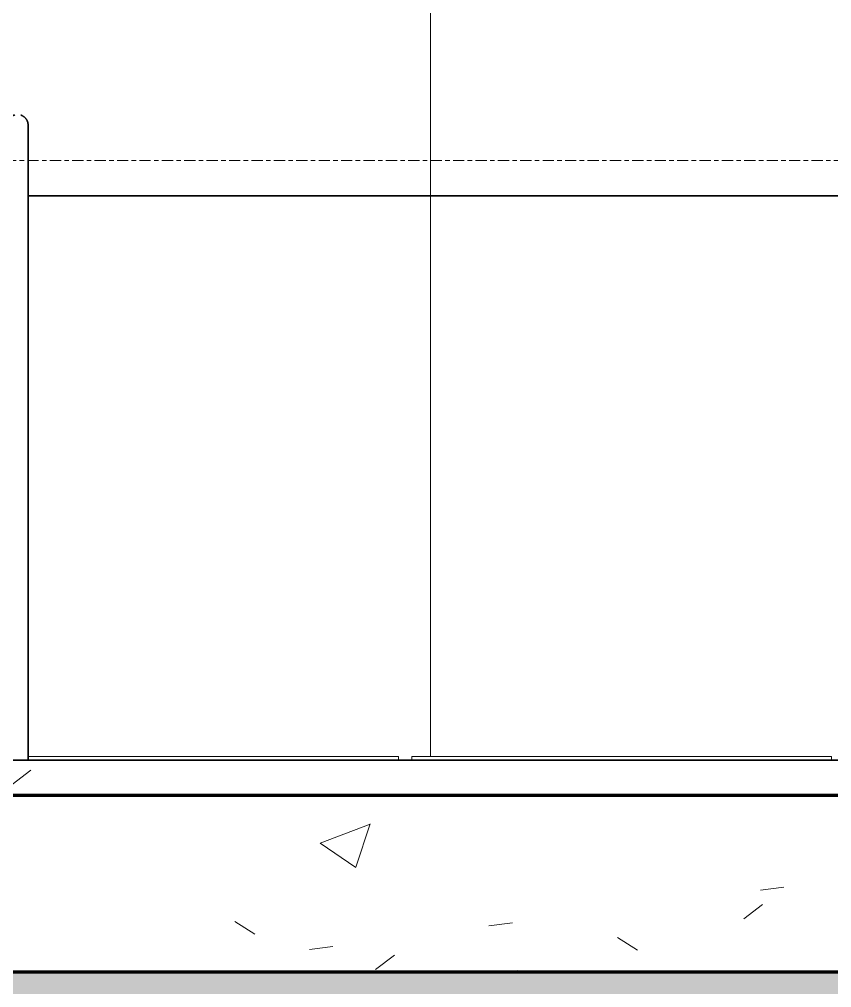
# Model space of a CAD drawing. Header units: millimetres. Extents: x -153298 to 620751, y -313239 to 250031.
# Drawn here: x 93585 to 94737, y -295319 to -293947 of the extents above; entities that cross this region are included whole.
import ezdxf

# ---------------------------------------------------------------- set-up
doc = ezdxf.new("R2010")
doc.units = ezdxf.units.MM
doc.linetypes.add('Centre', pattern=[31.75, 6.35, -4.7625, 15.875, -4.7625])
for name, color, linetype, lineweight in [('A-DETL-GENF', 2, 'Continuous', 35), ('A-DETL-THIN', 1, 'Continuous', 25), ('A-FLOR-FNSH', 2, 'Continuous', 70), ('A-FLOR-LEVL', 3, 'Continuous', 35), ('A-FLOR-PATT', 1, 'Continuous', 70), ('A-GENM', 1, 'Continuous', 9), ('A-WALL-PATT', 1, 'Continuous', 35), ('C-PRKG', 2, 'Continuous', 35), ('C-PRKG-HDLN', 2, 'Continuous', 9), ('WALL-E', 2, 'Continuous', 35)]:
    doc.layers.add(name, color=color, linetype=linetype, lineweight=lineweight)
pattern_1 = [(50, (108217.3, -305821.75), (728.737, -63.756), [76.2, -838.2]), (355, (108217.3, -305821.75), (-140.972, 764.228), [60.96, -670.56]), (100.451, (108278, -305827.1), (587.77, 700.467), [64.76, -712.36]), (46.184, (108217.3, -305618.55), (1084.316, -168.17), [114.3, -1257.3]), (96.636, (108307.7, -305632.6), (949.61, 989.71), [97.14, -1068.54]), (351.184, (108217.3, -305618.6), (949.62, 989.7), [91.44, -1005.84]), (21, (108318.9, -305669.35), (606.458, -409.06), [76.2, -838.2]), (326, (108318.9, -305669.35), (247.208, 736.753), [60.96, -670.56]), (71.451, (108369.44, -305703.44), (853.668, 327.685), [64.76, -712.36]), (37.5, (108217.3, -305821.75), (12.3547, 338.22), [33.528, -628.904, 33.528, -647.192, -673.1]), (37.5, (108217.3, -305821.75), (12.3547, 338.22), [-1343.152, 33.528, -639.572]), (7.5, (108217.3, -305821.75), (267.279, 400.722), [33.528, -354.584, 33.528, -613.664, -256.54]), (7.5, (108217.3, -305821.75), (267.279, 400.722), [-1035.304, 33.528, -223.012]), (327.5, (107990.73, -305821.75), (542.3633, -22.9153), [33.528, -220.472, 33.528, -758.952, -1051.56]), (327.5, (107990.73, -305821.75), (542.3633, -22.9153), [-1046.48, 33.528, -1018.032]), (317.5, (107889.13, -305821.75), (592.517, 101.707), [33.528, -296.672, 33.528, -492.76, -746.76]), (317.5, (107889.13, -305821.75), (592.517, 101.707), [-856.488, 33.528, -713.232])]

# ---------------------------------------------------------------- blocks, each defined once
blk = doc.blocks.new('DPA_Drainage Gutter_Landscape_Type A - DPA_Drainage Gutter_Landscape_Type A-17275574-2120-01 ENTRANCE 1 SECTION A')
at = {"layer": 'A-GENM'}
for p, q in [((-889652.4, 101455), (-889127.3, 101455)), ((-889652.4, 101455), (-889648.3, 101455)), ((-889648.3, 101455), (-889652.4, 101455)), ((-889652.4, 101455), (-889648.3, 101455)), ((-889648.3, 101455), (-889652.4, 101455)), ((-889134.3, 101455), (-889652.4, 101455)), ((-889652.4, 101455), (-889134.3, 101455)), ((-889134.3, 101455), (-889652.4, 101455)), ((-889641.3, 101455), (-889628.3, 101455)), ((-889628.3, 101455), (-889641.3, 101455)), ((-889641.3, 101455), (-889628.3, 101455)), ((-889628.3, 101455), (-889641.3, 101455)), ((-889621.3, 101455), (-889608.3, 101455)), ((-889608.3, 101455), (-889621.3, 101455)), ((-889621.3, 101455), (-889608.3, 101455)), ((-889608.3, 101455), (-889621.3, 101455)), ((-889601.3, 101455), (-889588.3, 101455)), ((-889588.3, 101455), (-889601.3, 101455)), ((-889601.3, 101455), (-889588.3, 101455)), ((-889588.3, 101455), (-889601.3, 101455)), ((-889581.3, 101455), (-889568.3, 101455)), ((-889568.3, 101455), (-889581.3, 101455)), ((-889581.3, 101455), (-889568.3, 101455)), ((-889568.3, 101455), (-889581.3, 101455)), ((-889561.3, 101455), (-889548.3, 101455)), ((-889548.3, 101455), (-889561.3, 101455)), ((-889561.3, 101455), (-889548.3, 101455)), ((-889548.3, 101455), (-889561.3, 101455)), ((-889541.3, 101455), (-889528.3, 101455)), ((-889528.3, 101455), (-889541.3, 101455)), ((-889541.3, 101455), (-889528.3, 101455)), ((-889528.3, 101455), (-889541.3, 101455)), ((-889521.3, 101455), (-889508.3, 101455)), ((-889508.3, 101455), (-889521.3, 101455)), ((-889521.3, 101455), (-889508.3, 101455)), ((-889508.3, 101455), (-889521.3, 101455)), ((-889501.3, 101455), (-889488.3, 101455)), ((-889488.3, 101455), (-889501.3, 101455)), ((-889501.3, 101455), (-889488.3, 101455)), ((-889488.3, 101455), (-889501.3, 101455)), ((-889481.3, 101455), (-889468.3, 101455)), ((-889468.3, 101455), (-889481.3, 101455)), ((-889481.3, 101455), (-889468.3, 101455)), ((-889468.3, 101455), (-889481.3, 101455)), ((-889461.3, 101455), (-889448.3, 101455)), ((-889448.3, 101455), (-889461.3, 101455)), ((-889461.3, 101455), (-889448.3, 101455)), ((-889448.3, 101455), (-889461.3, 101455)), ((-889441.3, 101455), (-889428.3, 101455)), ((-889428.3, 101455), (-889441.3, 101455)), ((-889441.3, 101455), (-889428.3, 101455)), ((-889428.3, 101455), (-889441.3, 101455)), ((-889421.3, 101455), (-889408.3, 101455)), ((-889408.3, 101455), (-889421.3, 101455)), ((-889421.3, 101455), (-889408.3, 101455)), ((-889408.3, 101455), (-889421.3, 101455)), ((-889401.3, 101455), (-889388.3, 101455)), ((-889388.3, 101455), (-889401.3, 101455)), ((-889401.3, 101455), (-889388.3, 101455)), ((-889388.3, 101455), (-889401.3, 101455)), ((-889381.3, 101455), (-889368.3, 101455)), ((-889368.3, 101455), (-889381.3, 101455)), ((-889381.3, 101455), (-889368.3, 101455)), ((-889368.3, 101455), (-889381.3, 101455)), ((-889361.3, 101455), (-889348.3, 101455)), ((-889348.3, 101455), (-889361.3, 101455)), ((-889361.3, 101455), (-889348.3, 101455)), ((-889348.3, 101455), (-889361.3, 101455)), ((-889341.3, 101455), (-889328.3, 101455)), ((-889328.3, 101455), (-889341.3, 101455)), ((-889341.3, 101455), (-889328.3, 101455)), ((-889328.3, 101455), (-889341.3, 101455)), ((-889321.3, 101455), (-889308.3, 101455)), ((-889308.3, 101455), (-889321.3, 101455)), ((-889321.3, 101455), (-889308.3, 101455)), ((-889308.3, 101455), (-889321.3, 101455)), ((-889301.3, 101455), (-889288.3, 101455)), ((-889288.3, 101455), (-889301.3, 101455)), ((-889301.3, 101455), (-889288.3, 101455)), ((-889288.3, 101455), (-889301.3, 101455)), ((-889281.3, 101455), (-889268.3, 101455)), ((-889268.3, 101455), (-889281.3, 101455)), ((-889281.3, 101455), (-889268.3, 101455)), ((-889268.3, 101455), (-889281.3, 101455)), ((-889261.3, 101455), (-889248.3, 101455)), ((-889248.3, 101455), (-889261.3, 101455)), ((-889261.3, 101455), (-889248.3, 101455)), ((-889248.3, 101455), (-889261.3, 101455)), ((-889241.3, 101455), (-889228.3, 101455)), ((-889228.3, 101455), (-889241.3, 101455)), ((-889241.3, 101455), (-889228.3, 101455)), ((-889228.3, 101455), (-889241.3, 101455)), ((-889221.3, 101455), (-889208.3, 101455)), ((-889208.3, 101455), (-889221.3, 101455)), ((-889221.3, 101455), (-889208.3, 101455)), ((-889208.3, 101455), (-889221.3, 101455)), ((-889201.3, 101455), (-889188.3, 101455)), ((-889188.3, 101455), (-889201.3, 101455)), ((-889201.3, 101455), (-889188.3, 101455)), ((-889188.3, 101455), (-889201.3, 101455)), ((-889181.3, 101455), (-889168.3, 101455)), ((-889168.3, 101455), (-889181.3, 101455)), ((-889181.3, 101455), (-889168.3, 101455)), ((-889168.3, 101455), (-889181.3, 101455)), ((-889161.3, 101455), (-889148.3, 101455)), ((-889148.3, 101455), (-889161.3, 101455)), ((-889161.3, 101455), (-889148.3, 101455)), ((-889148.3, 101455), (-889161.3, 101455)), ((-889141.3, 101455), (-889134.3, 101455)), ((-889134.3, 101455), (-889141.3, 101455)), ((-889141.3, 101455), (-889134.3, 101455)), ((-889134.3, 101455), (-889141.3, 101455)), ((-889127.3, 101450), (-889127.3, 101455)), ((-889108.5, 101455), (-888513.5, 101455)), ((-889108.5, 101450), (-889108.5, 101455)), ((-889101.5, 101455), (-889094.5, 101455)), ((-889094.5, 101455), (-889101.5, 101455)), ((-889101.5, 101455), (-889094.5, 101455)), ((-889094.5, 101455), (-889101.5, 101455)), ((-888520.5, 101455), (-889101.5, 101455)), ((-889101.5, 101455), (-888520.5, 101455)), ((-888520.5, 101455), (-889101.5, 101455)), ((-889087.5, 101455), (-889074.5, 101455)), ((-889074.5, 101455), (-889087.5, 101455)), ((-889087.5, 101455), (-889074.5, 101455)), ((-889074.5, 101455), (-889087.5, 101455)), ((-889067.5, 101455), (-889054.5, 101455)), ((-889054.5, 101455), (-889067.5, 101455)), ((-889067.5, 101455), (-889054.5, 101455)), ((-889054.5, 101455), (-889067.5, 101455)), ((-889047.5, 101455), (-889034.5, 101455)), ((-889034.5, 101455), (-889047.5, 101455)), ((-889047.5, 101455), (-889034.5, 101455)), ((-889034.5, 101455), (-889047.5, 101455)), ((-889027.5, 101455), (-889014.5, 101455)), ((-889014.5, 101455), (-889027.5, 101455)), ((-889027.5, 101455), (-889014.5, 101455)), ((-889014.5, 101455), (-889027.5, 101455)), ((-889007.5, 101455), (-888994.5, 101455)), ((-888994.5, 101455), (-889007.5, 101455)), ((-889007.5, 101455), (-888994.5, 101455)), ((-888994.5, 101455), (-889007.5, 101455)), ((-888987.5, 101455), (-888974.5, 101455)), ((-888974.5, 101455), (-888987.5, 101455)), ((-888987.5, 101455), (-888974.5, 101455)), ((-888974.5, 101455), (-888987.5, 101455)), ((-888967.5, 101455), (-888954.5, 101455)), ((-888954.5, 101455), (-888967.5, 101455)), ((-888967.5, 101455), (-888954.5, 101455)), ((-888954.5, 101455), (-888967.5, 101455)), ((-888947.5, 101455), (-888934.5, 101455)), ((-888934.5, 101455), (-888947.5, 101455)), ((-888947.5, 101455), (-888934.5, 101455)), ((-888934.5, 101455), (-888947.5, 101455)), ((-888927.5, 101455), (-888914.5, 101455)), ((-888914.5, 101455), (-888927.5, 101455)), ((-888927.5, 101455), (-888914.5, 101455)), ((-888914.5, 101455), (-888927.5, 101455)), ((-888907.5, 101455), (-888894.5, 101455)), ((-888894.5, 101455), (-888907.5, 101455)), ((-888907.5, 101455), (-888894.5, 101455)), ((-888894.5, 101455), (-888907.5, 101455)), ((-888887.5, 101455), (-888874.5, 101455)), ((-888874.5, 101455), (-888887.5, 101455)), ((-888887.5, 101455), (-888874.5, 101455)), ((-888874.5, 101455), (-888887.5, 101455)), ((-888867.5, 101455), (-888855.4, 101455)), ((-888855.4, 101455), (-888867.5, 101455)), ((-888867.5, 101455), (-888855.4, 101455)), ((-888855.4, 101455), (-888867.5, 101455)), ((-888847.5, 101455), (-888834.5, 101455)), ((-888834.5, 101455), (-888847.5, 101455)), ((-888847.5, 101455), (-888834.5, 101455)), ((-888834.5, 101455), (-888847.5, 101455)), ((-888827.5, 101455), (-888814.5, 101455)), ((-888814.5, 101455), (-888827.5, 101455)), ((-888827.5, 101455), (-888814.5, 101455)), ((-888814.5, 101455), (-888827.5, 101455)), ((-888807.5, 101455), (-888794.5, 101455)), ((-888794.5, 101455), (-888807.5, 101455)), ((-888807.5, 101455), (-888794.5, 101455)), ((-888794.5, 101455), (-888807.5, 101455)), ((-888787.5, 101455), (-888774.5, 101455)), ((-888774.5, 101455), (-888787.5, 101455)), ((-888787.5, 101455), (-888774.5, 101455)), ((-888774.5, 101455), (-888787.5, 101455)), ((-888767.5, 101455), (-888754.5, 101455)), ((-888754.5, 101455), (-888767.5, 101455)), ((-888767.5, 101455), (-888754.5, 101455)), ((-888754.5, 101455), (-888767.5, 101455)), ((-888747.5, 101455), (-888734.5, 101455)), ((-888734.5, 101455), (-888747.5, 101455)), ((-888747.5, 101455), (-888734.5, 101455)), ((-888734.5, 101455), (-888747.5, 101455)), ((-888727.5, 101455), (-888714.5, 101455)), ((-888714.5, 101455), (-888727.5, 101455)), ((-888727.5, 101455), (-888714.5, 101455)), ((-888714.5, 101455), (-888727.5, 101455)), ((-888707.5, 101455), (-888694.5, 101455)), ((-888694.5, 101455), (-888707.5, 101455)), ((-888707.5, 101455), (-888694.5, 101455)), ((-888694.5, 101455), (-888707.5, 101455)), ((-888687.5, 101455), (-888674.5, 101455)), ((-888674.5, 101455), (-888687.5, 101455)), ((-888687.5, 101455), (-888674.5, 101455)), ((-888674.5, 101455), (-888687.5, 101455)), ((-888667.5, 101455), (-888654.5, 101455)), ((-888654.5, 101455), (-888667.5, 101455)), ((-888667.5, 101455), (-888654.5, 101455)), ((-888654.5, 101455), (-888667.5, 101455)), ((-888647.5, 101455), (-888634.5, 101455)), ((-888634.5, 101455), (-888647.5, 101455)), ((-888647.5, 101455), (-888634.5, 101455)), ((-888634.5, 101455), (-888647.5, 101455)), ((-888627.5, 101455), (-888614.5, 101455)), ((-888614.5, 101455), (-888627.5, 101455)), ((-888627.5, 101455), (-888614.5, 101455)), ((-888614.5, 101455), (-888627.5, 101455)), ((-888607.5, 101455), (-888594.5, 101455)), ((-888594.5, 101455), (-888607.5, 101455)), ((-888607.5, 101455), (-888594.5, 101455)), ((-888594.5, 101455), (-888607.5, 101455)), ((-888587.5, 101455), (-888574.5, 101455)), ((-888574.5, 101455), (-888587.5, 101455)), ((-888587.5, 101455), (-888574.5, 101455)), ((-888574.5, 101455), (-888587.5, 101455)), ((-888567.5, 101455), (-888554.5, 101455)), ((-888554.5, 101455), (-888567.5, 101455)), ((-888567.5, 101455), (-888554.5, 101455)), ((-888554.5, 101455), (-888567.5, 101455)), ((-888547.5, 101455), (-888534.5, 101455)), ((-888534.5, 101455), (-888547.5, 101455)), ((-888547.5, 101455), (-888534.5, 101455)), ((-888534.5, 101455), (-888547.5, 101455)), ((-888527.5, 101455), (-888520.5, 101455)), ((-888520.5, 101455), (-888527.5, 101455)), ((-888527.5, 101455), (-888520.5, 101455)), ((-888520.5, 101455), (-888527.5, 101455)), ((-888513.5, 101450), (-888513.5, 101455)), ((-889127.3, 101400), (-889722.3, 101400)), ((-889722.3, 101400), (-889127.3, 101400)), ((-889648.3, 101400), (-889661.3, 101400)), ((-889661.3, 101400), (-889648.3, 101400)), ((-889648.3, 101400), (-889661.3, 101400)), ((-889661.3, 101400), (-889648.3, 101400)), ((-889628.3, 101400), (-889641.3, 101400)), ((-889641.3, 101400), (-889628.3, 101400)), ((-889628.3, 101400), (-889641.3, 101400)), ((-889641.3, 101400), (-889628.3, 101400)), ((-889608.3, 101400), (-889621.3, 101400)), ((-889621.3, 101400), (-889608.3, 101400)), ((-889608.3, 101400), (-889621.3, 101400)), ((-889621.3, 101400), (-889608.3, 101400)), ((-889588.3, 101400), (-889601.3, 101400)), ((-889601.3, 101400), (-889588.3, 101400)), ((-889588.3, 101400), (-889601.3, 101400)), ((-889601.3, 101400), (-889588.3, 101400)), ((-889568.3, 101400), (-889581.3, 101400)), ((-889581.3, 101400), (-889568.3, 101400)), ((-889568.3, 101400), (-889581.3, 101400)), ((-889581.3, 101400), (-889568.3, 101400)), ((-889548.3, 101400), (-889561.3, 101400)), ((-889561.3, 101400), (-889548.3, 101400)), ((-889548.3, 101400), (-889561.3, 101400)), ((-889561.3, 101400), (-889548.3, 101400)), ((-889528.3, 101400), (-889541.3, 101400)), ((-889541.3, 101400), (-889528.3, 101400)), ((-889528.3, 101400), (-889541.3, 101400)), ((-889541.3, 101400), (-889528.3, 101400)), ((-889508.3, 101400), (-889521.3, 101400)), ((-889521.3, 101400), (-889508.3, 101400)), ((-889508.3, 101400), (-889521.3, 101400)), ((-889521.3, 101400), (-889508.3, 101400)), ((-889488.3, 101400), (-889501.3, 101400)), ((-889501.3, 101400), (-889488.3, 101400)), ((-889488.3, 101400), (-889501.3, 101400)), ((-889501.3, 101400), (-889488.3, 101400)), ((-889468.3, 101400), (-889481.3, 101400)), ((-889481.3, 101400), (-889468.3, 101400)), ((-889468.3, 101400), (-889481.3, 101400)), ((-889481.3, 101400), (-889468.3, 101400)), ((-889448.3, 101400), (-889461.3, 101400)), ((-889461.3, 101400), (-889448.3, 101400)), ((-889448.3, 101400), (-889461.3, 101400)), ((-889461.3, 101400), (-889448.3, 101400)), ((-889428.3, 101400), (-889441.3, 101400)), ((-889441.3, 101400), (-889428.3, 101400)), ((-889428.3, 101400), (-889441.3, 101400)), ((-889441.3, 101400), (-889428.3, 101400)), ((-889408.3, 101400), (-889421.3, 101400)), ((-889421.3, 101400), (-889408.3, 101400)), ((-889408.3, 101400), (-889421.3, 101400)), ((-889421.3, 101400), (-889408.3, 101400)), ((-889388.3, 101400), (-889401.3, 101400)), ((-889401.3, 101400), (-889388.3, 101400)), ((-889388.3, 101400), (-889401.3, 101400)), ((-889401.3, 101400), (-889388.3, 101400)), ((-889368.3, 101400), (-889381.3, 101400)), ((-889381.3, 101400), (-889368.3, 101400)), ((-889368.3, 101400), (-889381.3, 101400)), ((-889381.3, 101400), (-889368.3, 101400)), ((-889348.3, 101400), (-889361.3, 101400)), ((-889361.3, 101400), (-889348.3, 101400)), ((-889348.3, 101400), (-889361.3, 101400)), ((-889361.3, 101400), (-889348.3, 101400)), ((-889328.3, 101400), (-889341.3, 101400)), ((-889341.3, 101400), (-889328.3, 101400)), ((-889328.3, 101400), (-889341.3, 101400)), ((-889341.3, 101400), (-889328.3, 101400)), ((-889308.3, 101400), (-889321.3, 101400)), ((-889321.3, 101400), (-889308.3, 101400)), ((-889308.3, 101400), (-889321.3, 101400)), ((-889321.3, 101400), (-889308.3, 101400)), ((-889288.3, 101400), (-889301.3, 101400)), ((-889301.3, 101400), (-889288.3, 101400)), ((-889288.3, 101400), (-889301.3, 101400)), ((-889301.3, 101400), (-889288.3, 101400)), ((-889268.3, 101400), (-889281.3, 101400)), ((-889281.3, 101400), (-889268.3, 101400)), ((-889268.3, 101400), (-889281.3, 101400)), ((-889281.3, 101400), (-889268.3, 101400)), ((-889248.3, 101400), (-889261.3, 101400)), ((-889261.3, 101400), (-889248.3, 101400)), ((-889248.3, 101400), (-889261.3, 101400)), ((-889261.3, 101400), (-889248.3, 101400)), ((-889228.3, 101400), (-889241.3, 101400)), ((-889241.3, 101400), (-889228.3, 101400)), ((-889228.3, 101400), (-889241.3, 101400)), ((-889241.3, 101400), (-889228.3, 101400)), ((-889208.3, 101400), (-889221.3, 101400)), ((-889221.3, 101400), (-889208.3, 101400)), ((-889208.3, 101400), (-889221.3, 101400)), ((-889221.3, 101400), (-889208.3, 101400)), ((-889188.3, 101400), (-889201.3, 101400)), ((-889201.3, 101400), (-889188.3, 101400)), ((-889188.3, 101400), (-889201.3, 101400)), ((-889201.3, 101400), (-889188.3, 101400)), ((-889168.3, 101400), (-889181.3, 101400)), ((-889181.3, 101400), (-889168.3, 101400)), ((-889168.3, 101400), (-889181.3, 101400)), ((-889181.3, 101400), (-889168.3, 101400)), ((-889148.3, 101400), (-889161.3, 101400)), ((-889161.3, 101400), (-889148.3, 101400)), ((-889148.3, 101400), (-889161.3, 101400)), ((-889161.3, 101400), (-889148.3, 101400)), ((-889134.3, 101400), (-889141.3, 101400)), ((-889141.3, 101400), (-889134.3, 101400)), ((-889134.3, 101400), (-889141.3, 101400)), ((-889141.3, 101400), (-889134.3, 101400)), ((-888513.5, 101400), (-889108.5, 101400)), ((-889108.5, 101400), (-888513.5, 101400)), ((-889094.5, 101400), (-889101.5, 101400)), ((-889101.5, 101400), (-889094.5, 101400)), ((-889094.5, 101400), (-889101.5, 101400)), ((-889101.5, 101400), (-889094.5, 101400)), ((-889074.5, 101400), (-889087.5, 101400)), ((-889087.5, 101400), (-889074.5, 101400)), ((-889074.5, 101400), (-889087.5, 101400)), ((-889087.5, 101400), (-889074.5, 101400)), ((-889054.5, 101400), (-889067.5, 101400)), ((-889067.5, 101400), (-889054.5, 101400)), ((-889054.5, 101400), (-889067.5, 101400)), ((-889067.5, 101400), (-889054.5, 101400)), ((-889034.5, 101400), (-889047.5, 101400)), ((-889047.5, 101400), (-889034.5, 101400)), ((-889034.5, 101400), (-889047.5, 101400)), ((-889047.5, 101400), (-889034.5, 101400)), ((-889014.5, 101400), (-889027.5, 101400)), ((-889027.5, 101400), (-889014.5, 101400)), ((-889014.5, 101400), (-889027.5, 101400)), ((-889027.5, 101400), (-889014.5, 101400)), ((-888994.5, 101400), (-889007.5, 101400)), ((-889007.5, 101400), (-888994.5, 101400)), ((-888994.5, 101400), (-889007.5, 101400)), ((-889007.5, 101400), (-888994.5, 101400)), ((-888974.5, 101400), (-888987.5, 101400)), ((-888987.5, 101400), (-888974.5, 101400)), ((-888974.5, 101400), (-888987.5, 101400)), ((-888987.5, 101400), (-888974.5, 101400)), ((-888954.5, 101400), (-888967.5, 101400)), ((-888967.5, 101400), (-888954.5, 101400)), ((-888954.5, 101400), (-888967.5, 101400)), ((-888967.5, 101400), (-888954.5, 101400)), ((-888934.5, 101400), (-888947.5, 101400)), ((-888947.5, 101400), (-888934.5, 101400)), ((-888934.5, 101400), (-888947.5, 101400)), ((-888947.5, 101400), (-888934.5, 101400)), ((-888914.5, 101400), (-888927.5, 101400)), ((-888927.5, 101400), (-888914.5, 101400)), ((-888914.5, 101400), (-888927.5, 101400)), ((-888927.5, 101400), (-888914.5, 101400)), ((-888894.5, 101400), (-888907.5, 101400)), ((-888907.5, 101400), (-888894.5, 101400)), ((-888894.5, 101400), (-888907.5, 101400)), ((-888907.5, 101400), (-888894.5, 101400)), ((-888874.5, 101400), (-888887.5, 101400)), ((-888887.5, 101400), (-888874.5, 101400)), ((-888874.5, 101400), (-888887.5, 101400)), ((-888887.5, 101400), (-888874.5, 101400)), ((-888855.4, 101400), (-888867.5, 101400)), ((-888867.5, 101400), (-888855.4, 101400)), ((-888855.4, 101400), (-888867.5, 101400)), ((-888867.5, 101400), (-888855.4, 101400)), ((-888834.5, 101400), (-888847.5, 101400)), ((-888847.5, 101400), (-888834.5, 101400)), ((-888834.5, 101400), (-888847.5, 101400)), ((-888847.5, 101400), (-888834.5, 101400)), ((-888814.5, 101400), (-888827.5, 101400)), ((-888827.5, 101400), (-888814.5, 101400)), ((-888814.5, 101400), (-888827.5, 101400)), ((-888827.5, 101400), (-888814.5, 101400)), ((-888794.5, 101400), (-888807.5, 101400)), ((-888807.5, 101400), (-888794.5, 101400)), ((-888794.5, 101400), (-888807.5, 101400)), ((-888807.5, 101400), (-888794.5, 101400)), ((-888774.5, 101400), (-888787.5, 101400)), ((-888787.5, 101400), (-888774.5, 101400)), ((-888774.5, 101400), (-888787.5, 101400)), ((-888787.5, 101400), (-888774.5, 101400)), ((-888754.5, 101400), (-888767.5, 101400)), ((-888767.5, 101400), (-888754.5, 101400)), ((-888754.5, 101400), (-888767.5, 101400)), ((-888767.5, 101400), (-888754.5, 101400)), ((-888734.5, 101400), (-888747.5, 101400)), ((-888747.5, 101400), (-888734.5, 101400)), ((-888734.5, 101400), (-888747.5, 101400)), ((-888747.5, 101400), (-888734.5, 101400)), ((-888714.5, 101400), (-888727.5, 101400)), ((-888727.5, 101400), (-888714.5, 101400)), ((-888714.5, 101400), (-888727.5, 101400)), ((-888727.5, 101400), (-888714.5, 101400)), ((-888694.5, 101400), (-888707.5, 101400)), ((-888707.5, 101400), (-888694.5, 101400)), ((-888694.5, 101400), (-888707.5, 101400)), ((-888707.5, 101400), (-888694.5, 101400)), ((-888674.5, 101400), (-888687.5, 101400)), ((-888687.5, 101400), (-888674.5, 101400)), ((-888674.5, 101400), (-888687.5, 101400)), ((-888687.5, 101400), (-888674.5, 101400)), ((-888654.5, 101400), (-888667.5, 101400)), ((-888667.5, 101400), (-888654.5, 101400)), ((-888654.5, 101400), (-888667.5, 101400)), ((-888667.5, 101400), (-888654.5, 101400)), ((-888634.5, 101400), (-888647.5, 101400)), ((-888647.5, 101400), (-888634.5, 101400)), ((-888634.5, 101400), (-888647.5, 101400)), ((-888647.5, 101400), (-888634.5, 101400)), ((-888614.5, 101400), (-888627.5, 101400)), ((-888627.5, 101400), (-888614.5, 101400)), ((-888614.5, 101400), (-888627.5, 101400)), ((-888627.5, 101400), (-888614.5, 101400)), ((-888594.5, 101400), (-888607.5, 101400)), ((-888607.5, 101400), (-888594.5, 101400)), ((-888594.5, 101400), (-888607.5, 101400)), ((-888607.5, 101400), (-888594.5, 101400)), ((-888574.5, 101400), (-888587.5, 101400)), ((-888587.5, 101400), (-888574.5, 101400)), ((-888574.5, 101400), (-888587.5, 101400)), ((-888587.5, 101400), (-888574.5, 101400)), ((-888554.5, 101400), (-888567.5, 101400)), ((-888567.5, 101400), (-888554.5, 101400)), ((-888554.5, 101400), (-888567.5, 101400)), ((-888567.5, 101400), (-888554.5, 101400)), ((-888534.5, 101400), (-888547.5, 101400)), ((-888547.5, 101400), (-888534.5, 101400)), ((-888534.5, 101400), (-888547.5, 101400)), ((-888547.5, 101400), (-888534.5, 101400)), ((-888520.5, 101400), (-888527.5, 101400)), ((-888527.5, 101400), (-888520.5, 101400)), ((-888520.5, 101400), (-888527.5, 101400)), ((-888527.5, 101400), (-888520.5, 101400))]:
    blk.add_line(p, q, dxfattribs=at)
blk = doc.blocks.new('DPA_U BICYCLE PARKING - DPA_U BICYCLE PARKING_650mm-V385-2120-01 ENTRANCE 1 SECTION A')
at = {"layer": 'C-PRKG', "color": 215}
for p, q in [((-889682.4, 102320), (-889682.4, 101450)), ((-889652.4, 101450), (-889652.4, 102320)), ((-889667.4, 101450), (-889681.9, 101450)), ((-889681.9, 101450), (-889667.4, 101450)), ((-889667.4, 101450), (-889681.9, 101450)), ((-889681.9, 101450), (-889667.4, 101450)), ((-889667.4, 101450), (-889652.9, 101450)), ((-889652.9, 101450), (-889667.4, 101450)), ((-889667.4, 101450), (-889652.9, 101450)), ((-889652.9, 101450), (-889667.4, 101450))]:
    blk.add_line(p, q, dxfattribs=at)
at = {"layer": 'C-PRKG', "color": 215, "flags": 128}
for points in [[(-889682.4, 102350), (-889682.4, 102350.6), (-889682.3, 102351.2), (-889682.3, 102351.8), (-889682.2, 102352.4), (-889682.1, 102353), (-889681.9, 102353.6), (-889681.8, 102354.1), (-889681.6, 102354.7), (-889681.4, 102355.3), (-889681.2, 102355.8), (-889680.9, 102356.4), (-889680.7, 102356.9), (-889680.4, 102357.5), (-889680.1, 102358), (-889679.8, 102358.5), (-889679.4, 102359), (-889679, 102359.4), (-889678.7, 102359.9), (-889678.2, 102360.3), (-889677.8, 102360.8), (-889677.4, 102361.2), (-889676.9, 102361.6), (-889676.5, 102361.9), (-889676, 102362.3), (-889675.5, 102362.6), (-889675, 102362.9), (-889674.4, 102363.2), (-889673.9, 102363.5), (-889673.4, 102363.8), (-889672.8, 102364), (-889672.2, 102364.2), (-889671.7, 102364.4), (-889671.1, 102364.5)], [(-889662.7, 102364.2), (-889662.1, 102364), (-889661.5, 102363.8), (-889661, 102363.6), (-889660.4, 102363.3), (-889659.9, 102363), (-889659.4, 102362.7), (-889658.9, 102362.4), (-889658.4, 102362), (-889657.9, 102361.7), (-889657.5, 102361.3), (-889657, 102360.9), (-889656.6, 102360.5), (-889656.2, 102360), (-889655.8, 102359.6), (-889655.4, 102359.1), (-889655.1, 102358.6), (-889654.8, 102358.1), (-889654.4, 102357.6), (-889654.1, 102357.1), (-889653.9, 102356.5), (-889653.6, 102356), (-889653.4, 102355.4), (-889653.2, 102354.9), (-889653, 102354.3), (-889652.8, 102353.7), (-889652.7, 102353.1), (-889652.6, 102352.5), (-889652.5, 102352), (-889652.4, 102351.4), (-889652.4, 102350.8), (-889652.4, 102350.2), (-889652.4, 102350)], [(-889682.4, 102343.1), (-889682.4, 102343.9), (-889682.4, 102344.6), (-889682.4, 102345.2), (-889682.4, 102345.9), (-889682.4, 102346.5), (-889682.4, 102347), (-889682.4, 102347.5), (-889682.4, 102348), (-889682.4, 102348.4), (-889682.4, 102348.7), (-889682.4, 102349.1), (-889682.4, 102349.3), (-889682.4, 102349.6), (-889682.4, 102349.7), (-889682.4, 102349.9), (-889682.4, 102350), (-889682.4, 102350)], [(-889682.4, 102350), (-889682.4, 102350), (-889682.4, 102349.9), (-889682.4, 102349.8), (-889682.4, 102349.6), (-889682.4, 102349.4), (-889682.4, 102349.1), (-889682.4, 102348.8), (-889682.4, 102348.5), (-889682.4, 102348.1), (-889682.4, 102347.6), (-889682.4, 102347.1), (-889682.4, 102346.6), (-889682.4, 102346), (-889682.4, 102345.4), (-889682.4, 102344.8), (-889682.4, 102344.1), (-889682.4, 102343.3), (-889682.4, 102342.6), (-889682.4, 102341.7), (-889682.4, 102340.9), (-889682.4, 102340), (-889682.4, 102339.1), (-889682.4, 102338.2), (-889682.4, 102337.2), (-889682.4, 102336.2), (-889682.4, 102335.2), (-889682.4, 102334.1), (-889682.4, 102333.1), (-889682.4, 102332), (-889682.4, 102330.9), (-889682.4, 102329.7), (-889682.4, 102328.6), (-889682.4, 102327.4), (-889682.4, 102326.3), (-889682.4, 102325.1), (-889682.4, 102323.9), (-889682.4, 102322.7), (-889682.4, 102321.5), (-889682.4, 102320.3), (-889682.4, 102320)], [(-889652.4, 102350), (-889652.4, 102350), (-889652.4, 102349.9), (-889652.4, 102349.8), (-889652.4, 102349.6), (-889652.4, 102349.4), (-889652.4, 102349.1), (-889652.4, 102348.8), (-889652.4, 102348.5), (-889652.4, 102348.1), (-889652.4, 102347.6), (-889652.4, 102347.1), (-889652.4, 102346.6), (-889652.4, 102346), (-889652.4, 102345.4), (-889652.4, 102344.8), (-889652.4, 102344.1), (-889652.4, 102343.3), (-889652.4, 102342.6), (-889652.4, 102341.7), (-889652.4, 102340.9), (-889652.4, 102340), (-889652.4, 102339.1), (-889652.4, 102338.2), (-889652.4, 102337.2), (-889652.4, 102336.2), (-889652.4, 102335.2), (-889652.4, 102334.1), (-889652.4, 102333.1), (-889652.4, 102332), (-889652.4, 102330.9), (-889652.4, 102329.7), (-889652.4, 102328.6), (-889652.4, 102327.4), (-889652.4, 102326.3), (-889652.4, 102325.1), (-889652.4, 102323.9), (-889652.4, 102322.7), (-889652.4, 102321.5), (-889652.4, 102320.3), (-889652.4, 102320)], [(-889652.4, 102320), (-889652.4, 102321.2), (-889652.4, 102322.4), (-889652.4, 102323.6), (-889652.4, 102324.8), (-889652.4, 102326), (-889652.4, 102327.1), (-889652.4, 102328.3), (-889652.4, 102329.4), (-889652.4, 102330.6), (-889652.4, 102331.7), (-889652.4, 102332.8), (-889652.4, 102333.9), (-889652.4, 102334.9), (-889652.4, 102335.9), (-889652.4, 102336.9), (-889652.4, 102337.9), (-889652.4, 102338.9), (-889652.4, 102339.8), (-889652.4, 102340.7), (-889652.4, 102341.5), (-889652.4, 102342.3), (-889652.4, 102343.1), (-889652.4, 102343.9), (-889652.4, 102344.6), (-889652.4, 102345.2), (-889652.4, 102345.9), (-889652.4, 102346.5), (-889652.4, 102347), (-889652.4, 102347.5), (-889652.4, 102348), (-889652.4, 102348.4), (-889652.4, 102348.7), (-889652.4, 102349.1), (-889652.4, 102349.3), (-889652.4, 102349.6), (-889652.4, 102349.7), (-889652.4, 102349.9), (-889652.4, 102350), (-889652.4, 102350)], [(-889682.4, 102320), (-889682.4, 102321.2), (-889682.4, 102322.4), (-889682.4, 102323.6), (-889682.4, 102324.8), (-889682.4, 102326), (-889682.4, 102327.1), (-889682.4, 102328.3), (-889682.4, 102329.4), (-889682.4, 102330.6), (-889682.4, 102331.7), (-889682.4, 102332.8), (-889682.4, 102333.9)]]:
    blk.add_lwpolyline(points, dxfattribs=at)
at = {"layer": 'C-PRKG-HDLN'}
blk.add_line((-889741, 101450), (-889722.3, 101450), dxfattribs=at)

msp = doc.modelspace()

# ---------------------------------------------------------------- hatches: boundary and pattern name
at = {"layer": 'A-DETL-GENF', "lineweight": 9}
h = msp.add_hatch(dxfattribs=at)
h.set_pattern_fill('FP_32', color=9, style=0, pattern_type=2)
h.set_pattern_definition([(45, (108217.3, -305821.75), (0, 449.0128), [317.5, -317.5]), (45, (108133.1, -305737.56), (0, 449.0128), [317.5, -317.5]), (45, (108048.92, -305653.38), (0, 449.0128), [317.5, -317.5]), (135, (108048.92, -305597.24), (-449.0128, 3e-14), [317.5, -317.5]), (135, (108133.1, -305513.05), (-449.0128, 3e-14), [317.5, -317.5]), (135, (108217.3, -305428.87), (-449.0128, 3e-14), [317.5, -317.5])])
h.paths.add_polyline_path([(136587.1047, -298446.753), (140337.5298, -298446.753), (140337.5298, -295376.753), (134242.3285, -295376.753), (134242.3285, -295096.753), (116692.5163, -295096.753), (122478.88, -298446.753), (132836.6797, -298446.753)])
h.paths.add_polyline_path([(91582.0038, -298446.753), (103688.1926, -298446.753), (103688.1926, -295296.753), (88643.88, -295296.753), (88643.88, -295146.753), (83446.7954, -295146.753), (83446.7954, -295376.753), (80330.7286, -295376.753), (80330.7286, -298446.753), (87831.5788, -298446.753)])
at = {"layer": 'A-FLOR-PATT', "lineweight": 9}
h = msp.add_hatch(dxfattribs=at)
h.set_pattern_fill('FP_1', color=256, style=0, pattern_type=2)
h.set_pattern_definition(pattern_1)
h.paths.add_polyline_path([(96035.6336, -295046.753), (98172.88, -295046.753), (98172.88, -295021.753), (98260.38, -295021.753), (98260.38, -295016.753), (98237.88, -295016.753), (98237.88, -294996.753), (88642.88, -294996.753), (88642.88, -295046.753), (95801.2321, -295046.753)])
h.paths.add_polyline_path([(98402.88, -295021.753), (98431.8802, -295021.753), (98431.8802, -294996.753), (98402.88, -294996.753), (98402.88, -295016.753), (98380.38, -295016.753), (98380.38, -295021.753)])
h = msp.add_hatch(dxfattribs=at)
h.set_pattern_fill('FP_1', color=256, style=0, pattern_type=2)
h.set_pattern_definition(pattern_1)
h.paths.add_polyline_path([(96035.6336, -295046.753), (98172.88, -295046.753), (98172.88, -295021.753), (98260.38, -295021.753), (98260.38, -295016.753), (98237.88, -295016.753), (98237.88, -294996.753), (88642.88, -294996.753), (88642.88, -295046.753), (95801.2321, -295046.753)])
h.paths.add_polyline_path([(98402.88, -295021.753), (98431.8802, -295021.753), (98431.8802, -294996.753), (98402.88, -294996.753), (98402.88, -295016.753), (98380.38, -295016.753), (98380.38, -295021.753)])
h = msp.add_hatch(dxfattribs=at)
h.set_pattern_fill('FP_1', color=256, style=0, pattern_type=2)
h.set_pattern_definition(pattern_1)
h.paths.add_polyline_path([(96738.8383, -295296.753), (98431.8802, -295296.753), (98431.8802, -295096.753), (98380.38, -295096.753), (98380.38, -295176.753), (98260.38, -295176.753), (98260.38, -295096.753), (98172.88, -295096.753), (98172.88, -295046.753), (88642.88, -295046.753), (88643.88, -295296.753), (96504.4368, -295296.753)])
h = msp.add_hatch(dxfattribs=at)
h.set_pattern_fill('FP_1', color=256, style=0, pattern_type=2)
h.set_pattern_definition(pattern_1)
h.paths.add_polyline_path([(96738.8383, -295296.753), (98431.8802, -295296.753), (98431.8802, -295096.753), (98380.38, -295096.753), (98380.38, -295176.753), (98260.38, -295176.753), (98260.38, -295096.753), (98172.88, -295096.753), (98172.88, -295046.753), (88642.88, -295046.753), (88643.88, -295296.753), (96504.4368, -295296.753)])
at = {"layer": 'A-WALL-PATT', "lineweight": 9}
h = msp.add_hatch(dxfattribs=at)
h.set_pattern_fill('FP_30', color=256, style=0, pattern_type=2)
h.set_pattern_definition([(90, (88767.9, -293896.75), (-600, 4e-14), [])])
h.paths.add_polyline_path([(88767.88, -294196.753), (90967.88, -294196.753), (90968.716, -294096.3461), (90970.2953, -294091.3262), (90970.2953, -294090.1106), (90973.7886, -294085.8377), (90977.9408, -294083.2592), (90979.2785, -294082.2271), (90986.7623, -294082.2641), (90987.6771, -294083.672), (90992.176, -294086.0651), (90996.3746, -294091.0827), (90996.887, -294099.5047), (90997.7401, -294119.8756), (90997.88, -294137.7639), (90997.88, -294196.753), (91617.88, -294196.753), (91618.716, -294096.3461), (91620.2953, -294091.3262), (91620.2953, -294090.1106), (91623.7886, -294085.8377), (91627.9408, -294083.2592), (91629.2785, -294082.2271), (91636.7623, -294082.2641), (91637.6771, -294083.672), (91642.176, -294086.0651), (91646.3746, -294091.0827), (91646.887, -294099.5047), (91647.7401, -294119.8756), (91647.88, -294137.7639), (91647.88, -294196.753), (92267.88, -294196.753), (92268.716, -294096.3461), (92270.2953, -294091.3262), (92270.2953, -294090.1106), (92273.7886, -294085.8377), (92277.9408, -294083.2592), (92279.2785, -294082.2271), (92286.7623, -294082.2641), (92287.6771, -294083.672), (92292.176, -294086.0651), (92296.3746, -294091.0827), (92296.887, -294099.5047), (92297.7401, -294119.8756), (92297.88, -294137.7639), (92297.88, -294196.753), (92917.88, -294196.753), (92918.716, -294096.3461), (92920.2953, -294091.3262), (92920.2953, -294090.1106), (92923.7886, -294085.8377), (92927.9408, -294083.2592), (92929.2785, -294082.2271), (92936.7623, -294082.2641), (92937.6771, -294083.672), (92942.176, -294086.0651), (92946.3746, -294091.0827), (92946.887, -294099.5047), (92947.7401, -294119.8756), (92947.88, -294133.1991), (92947.88, -294196.753), (93567.88, -294196.753), (93568.716, -294096.3461), (93570.2953, -294091.3262), (93570.2953, -294090.1106), (93573.7886, -294085.8377), (93577.9408, -294083.2592), (93579.2785, -294082.2271), (93586.7623, -294082.2641), (93587.6771, -294083.672), (93592.176, -294086.0651), (93596.3746, -294091.0827), (93596.887, -294099.5047), (93597.7401, -294119.8756), (93597.88, -294137.7639), (93597.88, -294196.753), (97743.5724, -294196.753), (97726.5104, -294147.9827), (97722.922, -294125.3265), (97731.6683, -294095.0229), (97740.7916, -294082.0376), (97747.0046, -294075.7164), (97755.8687, -294070.112), (97766.0321, -294063.7588), (97791.88, -294058.7345), (98172.88, -294058.7345), (98492.4254, -293896.753), (88767.88, -293896.753), (88767.88, -294101.7192)])
h.paths.add_polyline_path([(97791.88, -294096.7345), (97791.88, -294096.0871), (97790.1357, -294096.8571)])
h.paths.add_polyline_path([(97773.3681, -294102.8687), (97762.7495, -294117.2812), (97765.6279, -294109.3526), (97769.8446, -294105.8203)])
h.paths.add_polyline_path([(98162.88, -294196.753), (98163.2207, -294190.1521), (98164.2197, -294188.7345), (98162.88, -294183.7345), (98162.88, -294096.7345), (97788.7269, -294097.7794), (97775.6882, -294100.8884), (97765.1436, -294110.6757), (97762.2173, -294120.0458), (97763.9321, -294141.5863), (97784.0287, -294196.753), (98145.2477, -294196.753)])
h.paths.add_polyline_path([(99170.4279, -294196.753), (99762.2461, -293896.753), (99069.6522, -293896.753), (98902.88, -293981.2919), (98902.88, -294196.753), (99082.854, -294196.753)])
h.paths.add_polyline_path([(98852.88, -294196.753), (98852.88, -294006.6375), (98477.834, -294196.753), (98848.4524, -294196.753)])
h.paths.add_polyline_path([(98182.88, -294163.7345), (98181.5402, -294164.8906), (98182.5393, -294164.1154)])
h.paths.add_polyline_path([(98393.7891, -294196.753), (98852.88, -293963.922), (98852.88, -293896.753), (98576.4704, -293896.753), (98182.88, -294096.2688), (98182.2977, -294186.6206), (98181.5402, -294188.7345), (98182.88, -294190.8056), (98182.9738, -294196.753), (98379.6493, -294196.753)])
h.paths.add_polyline_path([(98172.88, -294193.7345), (98172.0433, -294192.8729), (98172.8289, -294193.7278)])
h.paths.add_polyline_path([(97762.1412, -294138.5586), (97762.7495, -294138.3372), (97762.0983, -294138.3372)])
h.paths.add_polyline_path([(98902.88, -293938.6884), (98985.6073, -293896.753), (98902.88, -293896.753)])
h = msp.add_hatch(dxfattribs=at)
h.set_pattern_fill('FP_29', color=256, style=0, pattern_type=2)
h.set_pattern_definition([(90, (99567.9, -294996.75), (-600, 4e-14), [])])
h.paths.add_polyline_path([(88768.6924, -294996.753), (88802.88, -294996.753), (88802.88, -294994.753), (89232.88, -294994.753), (89232.88, -294996.753), (89252.88, -294996.753), (89252.88, -294994.753), (89682.88, -294994.753), (89682.88, -294996.753), (89845.5754, -294996.753), (89845.5754, -294991.753), (90440.5754, -294991.753), (90440.5754, -294996.753), (90459.3091, -294996.753), (90459.3091, -294991.753), (90967.88, -294991.753), (90967.88, -294196.753), (88642.88, -294196.753), (88643.88, -294996.753)])
h.paths.add_polyline_path([(93527.9777, -294996.753), (93527.9777, -294991.753), (93567.88, -294991.753), (93567.88, -294196.753), (92947.88, -294196.753), (92948.244, -294991.753), (93509.244, -294991.753), (93509.244, -294996.753)])
h.paths.add_polyline_path([(94122.9777, -294996.753), (94141.7114, -294996.753), (94141.7114, -294991.753), (94736.7114, -294991.753), (94736.7114, -294996.753), (94755.4451, -294996.753), (94755.4451, -294991.753), (95350.4451, -294991.753), (95350.4451, -294996.753), (95369.1788, -294996.753), (95369.1788, -294991.753), (95964.1788, -294991.753), (95964.1788, -294996.753), (95982.9126, -294996.753), (95982.9126, -294991.753), (96577.9126, -294991.753), (96577.9126, -294996.753), (96596.6463, -294996.753), (96596.6463, -294991.753), (97191.6463, -294991.753), (97191.6463, -294996.753), (97210.38, -294996.753), (97210.38, -294991.753), (97767.88, -294991.753), (97767.88, -294696.753), (98147.88, -294696.753), (98147.88, -294596.753), (97967.8734, -294596.753), (97967.8734, -294396.753), (98147.88, -294396.753), (98147.88, -294346.7345), (97841.7492, -294345.7586), (97829.9656, -294344.093), (97812.1157, -294337.0517), (97802.2301, -294330.1045), (97794.4109, -294322.1699), (97780.944, -294299.4306), (97743.5724, -294196.753), (93597.88, -294196.753), (93597.88, -294991.753), (94122.9777, -294991.753)])
h.paths.add_polyline_path([(92914.244, -294996.753), (92914.244, -294991.753), (92917.88, -294991.753), (92917.88, -294196.753), (92297.88, -294196.753), (92297.88, -294996.753), (92300.5102, -294996.753), (92300.5102, -294991.753), (92895.5102, -294991.753), (92895.5102, -294996.753)])
h.paths.add_polyline_path([(91686.7765, -294996.753), (91686.7765, -294991.753), (92267.88, -294991.753), (92267.88, -294196.753), (91647.88, -294196.753), (91647.88, -294991.753), (91668.0428, -294991.753), (91668.0428, -294996.753)])
h.paths.add_polyline_path([(91073.0428, -294996.753), (91073.0428, -294991.753), (91617.88, -294991.753), (91617.88, -294196.753), (90997.88, -294196.753), (90997.88, -294991.753), (91054.3091, -294991.753), (91054.3091, -294996.753)])
h.paths.add_polyline_path([(98246.5643, -294696.753), (98852.88, -294389.404), (98852.88, -294196.753), (98477.834, -294196.753), (98197.88, -294338.6651), (98197.88, -294696.753)])
h.paths.add_polyline_path([(95167.8734, -294596.753), (94967.8734, -294596.753), (94967.8734, -294396.753), (95167.8734, -294396.753)])
h.paths.add_polyline_path([(92050.807, -294596.753), (91967.8734, -294596.753), (91967.8734, -294396.753), (92167.8734, -294396.753), (92167.8734, -294596.753)])
h.paths.add_polyline_path([(88967.8734, -294596.753), (88967.8734, -294396.753), (89167.8734, -294396.753), (89167.8734, -294596.753)])
h.paths.add_polyline_path([(98902.88, -294364.0584), (99232.9279, -294196.753), (98902.88, -294196.753), (98902.88, -294353.5583)])
h.paths.add_polyline_path([(98145.2477, -294308.7345), (98147.88, -294308.7345), (98148.7318, -294208.7345), (98163.2207, -294208.7345), (98162.7862, -294196.753), (97784.0287, -294196.8013), (97819.5387, -294291.196), (97829.0437, -294303.2383), (97846.4755, -294308.7345), (97910.8462, -294308.7345)])
h.paths.add_polyline_path([(98197.88, -294296.0617), (98393.7891, -294196.753), (98182.88, -294197.5367), (98182.88, -294208.7345), (98197.88, -294208.7345), (98197.88, -294290.5985)])

# ---------------------------------------------------------------- linework, layer by layer
at = {"layer": 'A-DETL-THIN'}
msp.add_line((103688.1926, -295296.753), (88643.88, -295296.753), dxfattribs=at)
at = {"layer": 'A-FLOR-FNSH', "color": 250, "lineweight": 35}
msp.add_line((98431.8802, -294996.753), (88642.88, -294996.753), dxfattribs=at)
at = {"layer": 'A-FLOR-FNSH', "color": 7}
for p, q in [((98172.88, -295046.753), (88642.88, -295046.753)), ((88643.88, -295296.753), (98431.8802, -295296.753))]:
    msp.add_line(p, q, dxfattribs=at)
at = {"layer": 'A-FLOR-LEVL', "linetype": 'Centre', "lineweight": 9}
for p, q in [((80346.0738, -294146.753), (142923.7915, -294146.753)), ((80346.0738, -294996.753), (144086.7932, -294996.753)), ((80346.0738, -295296.753), (142186.1125, -295296.753))]:
    msp.add_line(p, q, dxfattribs=at)
at = {"layer": 'WALL-E', "color": 215}
for p, q in [((93597.8389, -294196.753), (97743.5724, -294196.753)), ((97743.5724, -294196.753), (93597.8389, -294196.753)), ((93597.8389, -294196.753), (97743.5724, -294196.753)), ((97743.5724, -294196.753), (93597.8389, -294196.753)), ((94141.7114, -294996.753), (94122.9777, -294996.753)), ((94122.9777, -294996.753), (94141.7114, -294996.753))]:
    msp.add_line(p, q, dxfattribs=at)

# ---------------------------------------------------------------- block references
at = {"layer": 'A-GENM'}
msp.add_blockref('DPA_Drainage Gutter_Landscape_Type A - DPA_Drainage Gutter_Landscape_Type A-17275574-2120-01 ENTRANCE 1 SECTION A', (983250.2539, -396446.753), dxfattribs=at)
at = {"layer": 'C-PRKG', "color": 215}
msp.add_blockref('DPA_U BICYCLE PARKING - DPA_U BICYCLE PARKING_650mm-V385-2120-01 ENTRANCE 1 SECTION A', (983250.2539, -396446.753), dxfattribs=at)

doc.saveas('drawing.dxf')
